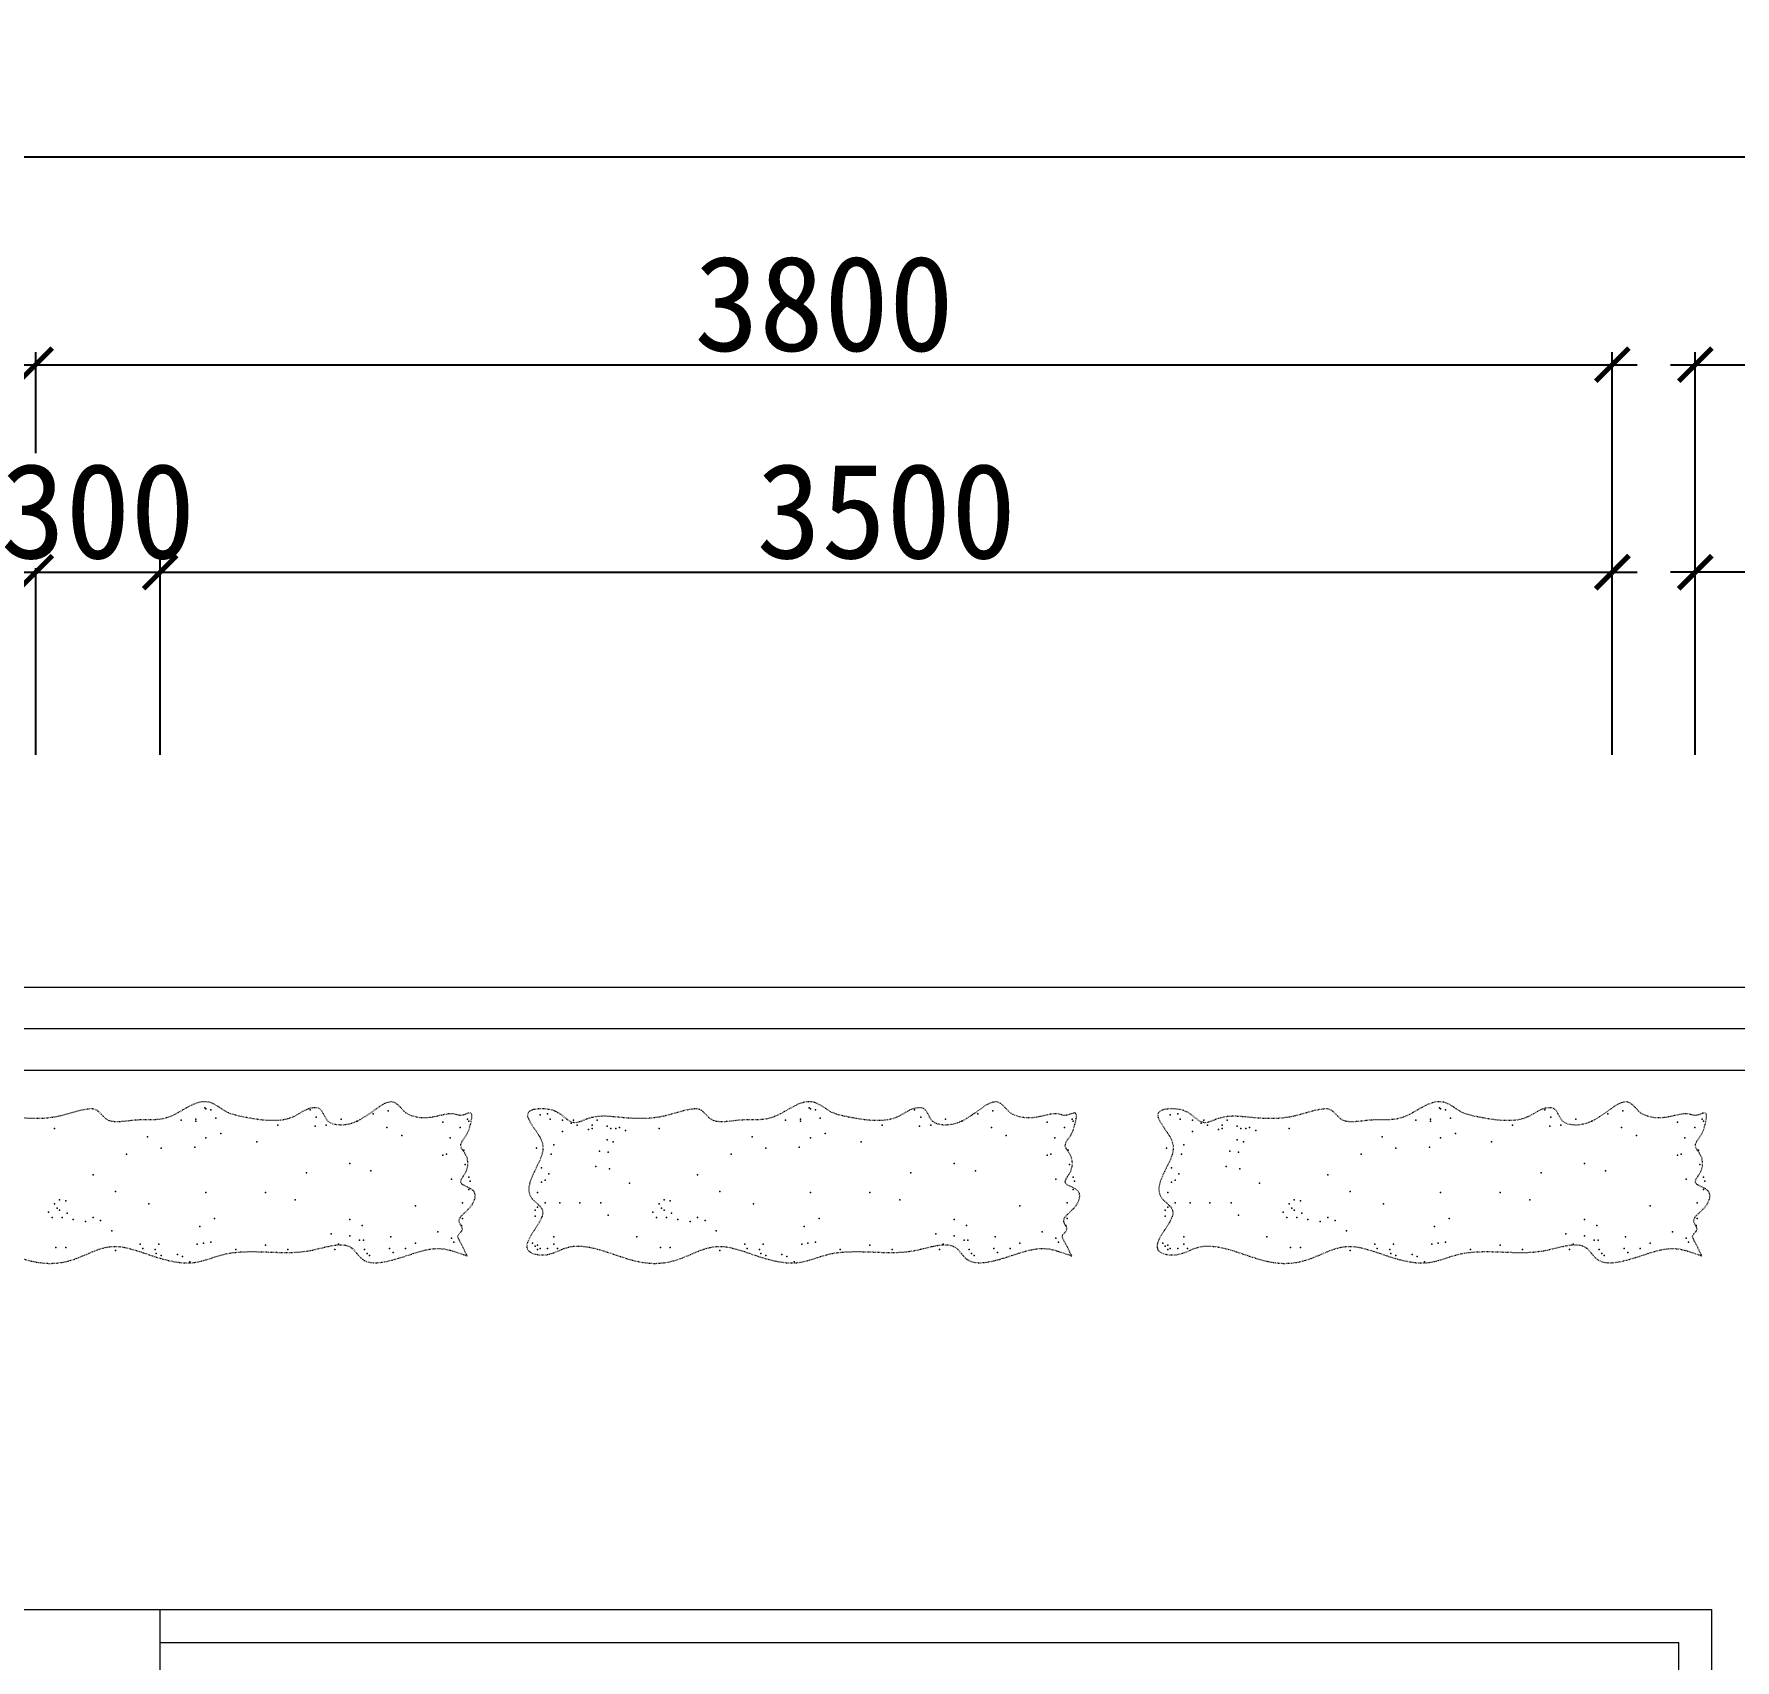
# Model space of a CAD drawing. Header units: millimetres. Extents: x -41640 to 3079702, y -5257903 to 68462.
# Drawn here: x 15878 to 19978, y 18447 to 22366 of the extents above; entities that cross this region are included whole.
import ezdxf

# ---------------------------------------------------------------- set-up
doc = ezdxf.new("R2010")
doc.units = ezdxf.units.MM
doc.header["$LTSCALE"] = 10
doc.linetypes.add('ACAD_ISO03W100', pattern=[30, 12, -18])
doc.linetypes.add('CONTINOUS', pattern=[0])
doc.layers.get('0').update_dxf_attribs({"color": 255})
doc.layers.get('Defpoints').update_dxf_attribs({"color": 255})
doc.layers.add('1室外尺寸标注', color=3, linetype='Continuous', lineweight=30)
doc.layers.add('浅线', color=251, linetype='CONTINOUS', lineweight=0)
doc.styles.get("Standard").update_dxf_attribs({"font": ''})
doc.styles.add('邓林', font='simhei.ttf')
doc.styles.get('Standard').set_extended_font_data('SimSun')
doc.dimstyles.get("Standard").update_dxf_attribs({"dimtxt": 0.18, "dimasz": 0.18, "dimexe": 0.18, "dimexo": 0.0625, "dimgap": 0.09, "dimtad": 0, "dimtih": 1, "dimtoh": 1, "dimdec": 4, "dimzin": 0, "dimdsep": 46, "dimtxsty": 'Standard', "dimcen": 0.09, "dimadec": 0, "dimazin": 0, "dimtfac": 1, "dimtdec": 4, "dimtofl": 0, "dimtmove": 0, "dimatfit": 3, "dimfxl": 1, "dimtolj": 1, "dimtzin": 0, "dimarcsym": 0})

# ---------------------------------------------------------------- blocks, each defined once
blk = doc.blocks.new('_ArchTick')
at = {"color": 0, "linetype": 'ByBlock', "const_width": 0.15}
blk.add_lwpolyline([(-0.5, -0.5), (0.5, 0.5)], dxfattribs=at)
blk = doc.blocks.new('*D315')
at = {"layer": '1室外尺寸标注', "color": 8, "lineweight": -2}
for p, q in [((19882.3, 20629), (19882.3, 21099)), ((24232.6, 20629), (24232.6, 21099)), ((24292.6, 21069), (19822.3, 21069))]:
    blk.add_line(p, q, dxfattribs=at)
at = {"layer": 'Defpoints', "color": 0, "lineweight": 30}
for p in [(19882.3, 21069), (19882.3, 20569, 0), (24232.6, 20569, 0)]:
    blk.add_point(p, dxfattribs=at)
at = {"layer": '1室外尺寸标注', "color": 8, "lineweight": -2, "xscale": 80, "yscale": 80, "zscale": 80, "rotation": 180}
blk.add_blockref('_ArchTick', (19882.3, 21069), dxfattribs=at)
at = {"layer": '1室外尺寸标注', "color": 8, "lineweight": -2, "xscale": 80, "yscale": 80, "zscale": 80}
blk.add_blockref('_ArchTick', (24232.6, 21069), dxfattribs=at)
at = {"layer": '1室外尺寸标注', "color": 45, "insert": (22057.4, 21215.3), "char_height": 230, "attachment_point": 5, "style": '邓林', "bg_fill": 3, "box_fill_scale": 1.1, "bg_fill_color": 256, "bg_fill_true_color": 13158600, "bg_fill_transparency": 4928728}
blk.add_mtext('4350', dxfattribs=at)
blk = doc.blocks.new('_Dot')
at = {"color": 0, "linetype": 'ByBlock', "lineweight": -2}
blk.add_line((-0.5, 0), (-1, 0), dxfattribs=at)
at = {"color": 0, "linetype": 'ByBlock', "const_width": 0.5}
blk.add_lwpolyline([(-0.25, 0, 1), (0.25, 0, 1)], format="xyb", close=True, dxfattribs=at)
blk = doc.blocks.new('DOT')
at = {"color": 0, "linetype": 'ByBlock'}
blk.add_line((-0.35, 0), (-1, 0), dxfattribs=at)
at = {"color": 0, "linetype": 'ByBlock', "const_width": 0.35}
blk.add_lwpolyline([(-0.175, 0, 1), (0.175, 0, 1)], format="xyb", close=True, dxfattribs=at)
blk = doc.blocks.new('*D320')
at = {"layer": '1室外尺寸标注', "color": 8, "lineweight": -2}
for p, q in [((15822.3, 21569), (19742.3, 21569)), ((15882.3, 20629), (15882.3, 21599)), ((19682.3, 20629), (19682.3, 21599))]:
    blk.add_line(p, q, dxfattribs=at)
at = {"layer": 'Defpoints', "color": 0, "lineweight": 30}
for p in [(19682.3, 21569), (15882.3, 20569, 0), (19682.3, 20569, 0)]:
    blk.add_point(p, dxfattribs=at)
at = {"layer": '1室外尺寸标注', "color": 8, "lineweight": -2, "xscale": 80, "yscale": 80, "zscale": 80, "rotation": 180}
blk.add_blockref('_ArchTick', (15882.3, 21569), dxfattribs=at)
at = {"layer": '1室外尺寸标注', "color": 8, "lineweight": -2, "xscale": 80, "yscale": 80, "zscale": 80}
blk.add_blockref('_ArchTick', (19682.3, 21569), dxfattribs=at)
at = {"layer": '1室外尺寸标注', "color": 45, "insert": (17782.3, 21715.3), "char_height": 230, "attachment_point": 5, "style": '邓林', "bg_fill": 3, "box_fill_scale": 1.1, "bg_fill_color": 256, "bg_fill_true_color": 13158600, "bg_fill_transparency": 4928728}
blk.add_mtext('3800', dxfattribs=at)
blk = doc.blocks.new('*D321')
at = {"layer": '1室外尺寸标注', "color": 8, "lineweight": -2}
for p, q in [((19822.3, 21569), (24292.6, 21569)), ((19882.3, 20629), (19882.3, 21599)), ((24232.6, 20629), (24232.6, 21599))]:
    blk.add_line(p, q, dxfattribs=at)
at = {"layer": 'Defpoints', "color": 0, "lineweight": 30}
for p in [(24232.6, 21569), (19882.3, 20569, 0), (24232.6, 20569, 0)]:
    blk.add_point(p, dxfattribs=at)
at = {"layer": '1室外尺寸标注', "color": 8, "lineweight": -2, "xscale": 80, "yscale": 80, "zscale": 80, "rotation": 180}
blk.add_blockref('_ArchTick', (19882.3, 21569), dxfattribs=at)
at = {"layer": '1室外尺寸标注', "color": 8, "lineweight": -2, "xscale": 80, "yscale": 80, "zscale": 80}
blk.add_blockref('_ArchTick', (24232.6, 21569), dxfattribs=at)
at = {"layer": '1室外尺寸标注', "color": 45, "insert": (22057.4, 21715.3), "char_height": 230, "attachment_point": 5, "style": '邓林', "bg_fill": 3, "box_fill_scale": 1.1, "bg_fill_color": 256, "bg_fill_true_color": 13158600, "bg_fill_transparency": 4928728}
blk.add_mtext('4350', dxfattribs=at)
blk = doc.blocks.new('*D322')
at = {"layer": '1室外尺寸标注', "color": 8, "lineweight": -2}
for p, q in [((2982.3, 20629), (2982.3, 22099)), ((24232.6, 20629), (24232.6, 22099)), ((24292.6, 22069), (2922.3, 22069))]:
    blk.add_line(p, q, dxfattribs=at)
at = {"layer": 'Defpoints', "color": 0, "lineweight": 30}
for p in [(2982.3, 22069), (2982.3, 20569, 0), (24232.6, 20569, 0)]:
    blk.add_point(p, dxfattribs=at)
at = {"layer": '1室外尺寸标注', "color": 8, "lineweight": -2, "xscale": 80, "yscale": 80, "zscale": 80, "rotation": 180}
blk.add_blockref('_ArchTick', (2982.3, 22069), dxfattribs=at)
at = {"layer": '1室外尺寸标注', "color": 8, "lineweight": -2, "xscale": 80, "yscale": 80, "zscale": 80}
blk.add_blockref('_ArchTick', (24232.6, 22069), dxfattribs=at)
at = {"layer": '1室外尺寸标注', "color": 45, "insert": (13607.4, 22215.3), "char_height": 230, "attachment_point": 5, "style": '邓林', "bg_fill": 3, "box_fill_scale": 1.1, "bg_fill_color": 256, "bg_fill_true_color": 13158600, "bg_fill_transparency": 0}
blk.add_mtext('21250', dxfattribs=at)
blk = doc.blocks.new('*D354')
at = {"layer": '1室外尺寸标注', "color": 8, "lineweight": -2}
for p, q in [((15882.3, 20629), (15882.3, 21099)), ((16182.3, 20629), (16182.3, 21099)), ((15822.3, 21069), (16242.3, 21069))]:
    blk.add_line(p, q, dxfattribs=at)
at = {"layer": 'Defpoints', "color": 0, "lineweight": 30}
for p in [(15882.3, 20569, 0), (16182.3, 20569, 0)]:
    blk.add_point(p, dxfattribs=at)
at = {"layer": '1室外尺寸标注', "color": 45, "insert": (16032.3, 21215.3), "char_height": 230, "attachment_point": 5, "style": '邓林', "bg_fill": 3, "box_fill_scale": 1.1, "bg_fill_color": 256, "bg_fill_true_color": 13158600, "bg_fill_transparency": 4927712}
blk.add_mtext('300', dxfattribs=at)
at = {"layer": 'Defpoints', "color": 0, "lineweight": 30}
blk.add_point((16182.3, 21069), dxfattribs=at)
at = {"layer": '1室外尺寸标注', "color": 8, "lineweight": -2, "xscale": 80, "yscale": 80, "zscale": 80, "rotation": 180}
blk.add_blockref('_ArchTick', (15882.3, 21069), dxfattribs=at)
at = {"layer": '1室外尺寸标注', "color": 8, "lineweight": -2, "xscale": 80, "yscale": 80, "zscale": 80}
blk.add_blockref('_ArchTick', (16182.3, 21069), dxfattribs=at)
blk = doc.blocks.new('*D355')
at = {"layer": '1室外尺寸标注', "color": 8, "lineweight": -2}
for p, q in [((16182.3, 20629), (16182.3, 21099)), ((19682.3, 20629), (19682.3, 21099)), ((16122.3, 21069), (19742.3, 21069))]:
    blk.add_line(p, q, dxfattribs=at)
at = {"layer": 'Defpoints', "color": 0, "lineweight": 30}
for p in [(19682.3, 21069), (16182.3, 20569, 0), (19682.3, 20569, 0)]:
    blk.add_point(p, dxfattribs=at)
at = {"layer": '1室外尺寸标注', "color": 8, "lineweight": -2, "xscale": 80, "yscale": 80, "zscale": 80, "rotation": 180}
blk.add_blockref('_ArchTick', (16182.3, 21069), dxfattribs=at)
at = {"layer": '1室外尺寸标注', "color": 8, "lineweight": -2, "xscale": 80, "yscale": 80, "zscale": 80}
blk.add_blockref('_ArchTick', (19682.3, 21069), dxfattribs=at)
at = {"layer": '1室外尺寸标注', "color": 45, "insert": (17932.3, 21215.3), "char_height": 230, "attachment_point": 5, "style": '邓林', "bg_fill": 3, "box_fill_scale": 1.1, "bg_fill_color": 256, "bg_fill_true_color": 13158600, "bg_fill_transparency": 0}
blk.add_mtext('3500', dxfattribs=at)

msp = doc.modelspace()

# ---------------------------------------------------------------- linework, layer by layer
at = {"layer": '浅线'}
for p, q in [((2742.3, 20069), (24472.6, 20069)), ((2862.3, 19969), (24352.6, 19969)), ((2982.3, 19869), (24232.6, 19869)), ((15332.3, 18569), (16182.3, 18569)), ((16182.3, 18329), (16182.3, 18569)), ((16182.3, 18569), (19922.3, 18569)), ((19922.3, 17929), (19922.3, 18569)), ((16182.3, 18489), (19842.3, 18489)), ((19842.3, 17929), (19842.3, 18489))]:
    msp.add_line(p, q, dxfattribs=at)
at = {"layer": '浅线', "linetype": 'ACAD_ISO03W100', "ltscale": 0.01}
for points in [[(16922.3, 19421, 0), (16922.3, 19421, 0), (16922.3, 19421, 0), (16922.3, 19421, 0), (16922.3, 19421, 0), (16898.5, 19429.2, 0), (16851.5, 19445.4, 0), (16771.9, 19420.8, 0), (16676.5, 19387.2, 0), (16637.5, 19462.7, 0), (16555.2, 19431.6, 0), (16456.7, 19426.6, 0), (16357.1, 19439.1, 0), (16255.3, 19393.6, 0), (16163.5, 19419.1, 0), (16058.7, 19459.9, 0), (15982.9, 19408.3, 0), (15902.7, 19399.8, 0), (15820.3, 19421.4, 0), (15725.9, 19461.9, 0), (15661.8, 19417.6, 0), (15588.8, 19432, 0), (15632.5, 19487.7, 0), (15656.4, 19533.7, 0), (15588.3, 19575.1, 0), (15643.2, 19639.8, 0), (15653.4, 19708.1, 0), (15575.9, 19775.3, 0), (15671.8, 19778.4, 0), (15697.9, 19756.2, 0), (15723.8, 19736.2, 0), (15771.9, 19763.7, 0), (15843.3, 19751.3, 0), (15930.4, 19750.6, 0), (15984.6, 19772.6, 0), (16032.5, 19777.4, 0), (16054, 19734.9, 0), (16126.8, 19753.8, 0), (16209.7, 19740.6, 0), (16274.6, 19808.1, 0), (16324.5, 19779.8, 0), (16347.4, 19763.2, 0), (16408.4, 19750.4, 0), (16487.4, 19736.6, 0), (16533.4, 19777.2, 0), (16575.4, 19779.7, 0), (16577.7, 19742.4, 0), (16642.8, 19729.2, 0), (16685.2, 19763.8, 0), (16737.1, 19798.6, 0), (16759.9, 19782.1, 0), (16773.5, 19762.7, 0), (16812.8, 19749.3, 0), (16853.3, 19758.3, 0), (16887, 19766.3, 0), (16909.4, 19756.2, 0), (16941.1, 19776.8, 0), (16928.9, 19733.1, 0), (16921.7, 19710.2, 0), (16900.3, 19689.4, 0), (16924.4, 19661.4, 0), (16929.3, 19630, 0), (16895.6, 19593.2, 0), (16952, 19581.7, 0), (16934.6, 19533.5, 0), (16891.7, 19509.8, 0), (16917.8, 19483.9, 0), (16896, 19471.9, 0), (16905.8, 19454.5, 0), (16913.5, 19439.3, 0), (16919.6, 19426.7, 0), (16922.3, 19421, 0)], [(18379.3, 19421, 0), (18379.3, 19421, 0), (18379.3, 19421, 0), (18379.3, 19421, 0), (18379.3, 19421, 0), (18355.5, 19429.2, 0), (18308.5, 19445.4, 0), (18228.9, 19420.8, 0), (18133.5, 19387.2, 0), (18094.4, 19462.7, 0), (18012.2, 19431.6, 0), (17913.7, 19426.6, 0), (17814, 19439.1, 0), (17712.3, 19393.6, 0), (17620.4, 19419.1, 0), (17515.7, 19459.9, 0), (17439.8, 19408.3, 0), (17359.7, 19399.8, 0), (17277.3, 19421.4, 0), (17182.9, 19461.9, 0), (17118.8, 19417.6, 0), (17045.8, 19432, 0), (17089.5, 19487.7, 0), (17113.4, 19533.7, 0), (17045.3, 19575.1, 0), (17100.1, 19639.8, 0), (17110.3, 19708.1, 0), (17032.9, 19775.3, 0), (17128.8, 19778.4, 0), (17154.8, 19756.2, 0), (17180.8, 19736.2, 0), (17228.8, 19763.7, 0), (17300.2, 19751.3, 0), (17387.3, 19750.6, 0), (17441.6, 19772.6, 0), (17489.5, 19777.4, 0), (17511, 19734.9, 0), (17583.8, 19753.8, 0), (17666.7, 19740.6, 0), (17731.6, 19808.1, 0), (17781.4, 19779.8, 0), (17804.3, 19763.2, 0), (17865.4, 19750.4, 0), (17944.3, 19736.6, 0), (17990.4, 19777.2, 0), (18032.3, 19779.7, 0), (18034.6, 19742.4, 0), (18099.7, 19729.2, 0), (18142.1, 19763.8, 0), (18194.1, 19798.6, 0), (18216.9, 19782.1, 0), (18230.4, 19762.7, 0), (18269.8, 19749.3, 0), (18310.3, 19758.3, 0), (18344, 19766.3, 0), (18366.3, 19756.2, 0), (18398.1, 19776.8, 0), (18385.9, 19733.1, 0), (18378.6, 19710.2, 0), (18357.3, 19689.4, 0), (18381.4, 19661.4, 0), (18386.2, 19630, 0), (18352.5, 19593.2, 0), (18408.9, 19581.7, 0), (18391.6, 19533.5, 0), (18348.6, 19509.8, 0), (18374.8, 19483.9, 0), (18352.9, 19471.9, 0), (18362.8, 19454.5, 0), (18370.4, 19439.3, 0), (18376.5, 19426.7, 0), (18379.3, 19421, 0)], [(19898.1, 19421, 0), (19898.1, 19421, 0), (19898.1, 19421, 0), (19898.1, 19421, 0), (19898.1, 19421, 0), (19874.3, 19429.2, 0), (19827.3, 19445.4, 0), (19747.7, 19420.8, 0), (19652.3, 19387.2, 0), (19613.3, 19462.7, 0), (19531, 19431.6, 0), (19432.5, 19426.6, 0), (19332.9, 19439.1, 0), (19231.1, 19393.6, 0), (19139.3, 19419.1, 0), (19034.5, 19459.9, 0), (18958.7, 19408.3, 0), (18878.5, 19399.8, 0), (18796.1, 19421.4, 0), (18701.7, 19461.9, 0), (18637.6, 19417.6, 0), (18564.6, 19432, 0), (18608.3, 19487.7, 0), (18632.2, 19533.7, 0), (18564.1, 19575.1, 0), (18619, 19639.8, 0), (18629.2, 19708.1, 0), (18551.7, 19775.3, 0), (18647.6, 19778.4, 0), (18673.7, 19756.2, 0), (18699.6, 19736.2, 0), (18747.7, 19763.7, 0), (18819.1, 19751.3, 0), (18906.2, 19750.6, 0), (18960.4, 19772.6, 0), (19008.3, 19777.4, 0), (19029.8, 19734.9, 0), (19102.6, 19753.8, 0), (19185.5, 19740.6, 0), (19250.4, 19808.1, 0), (19300.3, 19779.8, 0), (19323.2, 19763.2, 0), (19384.2, 19750.4, 0), (19463.2, 19736.6, 0), (19509.2, 19777.2, 0), (19551.2, 19779.7, 0), (19553.5, 19742.4, 0), (19618.6, 19729.2, 0), (19661, 19763.8, 0), (19712.9, 19798.6, 0), (19735.7, 19782.1, 0), (19749.3, 19762.7, 0), (19788.6, 19749.3, 0), (19829.1, 19758.3, 0), (19862.8, 19766.3, 0), (19885.2, 19756.2, 0), (19916.9, 19776.8, 0), (19904.7, 19733.1, 0), (19897.5, 19710.2, 0), (19876.1, 19689.4, 0), (19900.2, 19661.4, 0), (19905.1, 19630, 0), (19871.4, 19593.2, 0), (19927.8, 19581.7, 0), (19910.4, 19533.5, 0), (19867.5, 19509.8, 0), (19893.6, 19483.9, 0), (19871.8, 19471.9, 0), (19881.6, 19454.5, 0), (19889.3, 19439.3, 0), (19895.4, 19426.7, 0), (19898.1, 19421, 0)]]:
    msp.add_open_spline(points, degree=3, knots=[0, 0, 0, 0, 7.118735, 14.237469, 28.474939, 56.949877, 113.899754, 224.695421, 402.774148, 464.078728, 609.579652, 712.252982, 948.95997, 1045.851429, 1226.110888, 1370.821362, 1544.484223, 1625.810986, 1736.606653, 1950.569631, 2037.401062, 2098.678517, 2221.315264, 2293.068762, 2354.373341, 2545.697732, 2610.449349, 2753.215627, 2845.126274, 2898.882043, 2937.645712, 2988.632475, 3128.464403, 3268.295154, 3380.517583, 3412.762249, 3473.587673, 3581.205943, 3699.924312, 3870.73971, 3914.075777, 3960.318129, 4011.30601, 4204.775183, 4279.450715, 4306.321074, 4376.430419, 4422.351685, 4581.075814, 4646.021125, 4672.89901, 4707.326444, 4772.271755, 4848.274751, 4902.285102, 4924.443778, 4960.270648, 5025.317244, 5059.330399, 5117.250622, 5141.299743, 5238.2572, 5284.205635, 5337.962347, 5419.350583, 5494.05423, 5528.067384, 5559.422074, 5581.596625, 5622.550323, 5656.416534, 5656.416534, 5656.416534, 5656.416534], dxfattribs=at)
for p in [(16289.6, 19778.1, 0), (16292.5, 19775.6, 0), (16304.5, 19773.1, 0), (16543.6, 19773.1, 0), (16696, 19763.2, 0), (16731.9, 19770.6, 0), (17098, 19760.7, 0), (17115.9, 19763.2, 0), (17746.5, 19778.1, 0), (17749.5, 19775.6, 0), (17761.5, 19773.1, 0), (18000.6, 19773.1, 0), (18153, 19763.2, 0), (18188.8, 19770.6, 0), (18616.8, 19760.7, 0), (18634.7, 19763.2, 0), (19671.8, 19763.2, 0), (19707.7, 19770.6, 0), (15927.9, 19728.3, 0), (16232.8, 19748.2, 0), (16268.6, 19750.7, 0), (16268.6, 19745.7, 0), (16316.5, 19753.2, 0), (16465.9, 19735.8, 0), (16555.5, 19733.3, 0), (16558.5, 19755.7, 0), (16582.4, 19735.8, 0), (16618.3, 19750.7, 0), (16657.2, 19745.7, 0), (16728.9, 19730.8, 0), (16863.4, 19743.2, 0), (16905.2, 19730.8, 0), (16923.2, 19750.7, 0), (16926.1, 19745.7, 0), (17121.9, 19750.7, 0), (17151.8, 19748.2, 0), (17151.8, 19720.8, 0), (17172.7, 19740.7, 0), (17178.7, 19748.2, 0), (17187.6, 19735.8, 0), (17214.5, 19725.8, 0), (17223.5, 19735.8, 0), (17223.5, 19728.3, 0), (17235.5, 19748.2, 0), (17259.4, 19733.3, 0), (17268.3, 19728.3, 0), (17280.3, 19728.3, 0), (17289.2, 19730.8, 0), (17304.2, 19723.3, 0), (17384.9, 19728.3, 0), (17689.7, 19748.2, 0), (17725.6, 19750.7, 0), (17725.6, 19745.7, 0), (17773.4, 19753.2, 0), (17922.8, 19735.8, 0), (18012.5, 19733.3, 0), (18015.5, 19755.7, 0), (18039.4, 19735.8, 0), (18075.3, 19750.7, 0), (18114.1, 19745.7, 0), (18185.9, 19730.8, 0), (18320.3, 19743.2, 0), (18362.2, 19730.8, 0), (18380.1, 19750.7, 0), (18383.1, 19745.7, 0), (18640.7, 19750.7, 0), (18670.6, 19748.2, 0), (18670.6, 19720.8, 0), (18691.5, 19740.7, 0), (18697.5, 19748.2, 0), (18706.5, 19735.8, 0), (18733.4, 19725.8, 0), (18742.3, 19735.8, 0), (18742.3, 19728.3, 0), (18754.3, 19748.2, 0), (18778.2, 19733.3, 0), (18787.2, 19728.3, 0), (18799.1, 19728.3, 0), (18808.1, 19730.8, 0), (18823, 19723.3, 0), (18903.7, 19728.3, 0), (19208.6, 19748.2, 0), (19244.4, 19750.7, 0), (19244.4, 19745.7, 0), (19292.3, 19753.2, 0), (19441.7, 19735.8, 0), (19531.3, 19733.3, 0), (19534.3, 19755.7, 0), (19558.2, 19735.8, 0), (19594.1, 19750.7, 0), (19633, 19745.7, 0), (19704.7, 19730.8, 0), (19839.2, 19743.2, 0), (19881, 19730.8, 0), (19899, 19750.7, 0), (19901.9, 19745.7, 0), (16152.1, 19708.3, 0), (16185, 19680.9, 0), (16265.6, 19683.4, 0), (16292.5, 19705.8, 0), (16328.4, 19715.8, 0), (16415.1, 19695.9, 0), (16764.8, 19710.8, 0), (16881.3, 19705.8, 0), (17089, 19680.9, 0), (17130.8, 19688.4, 0), (17259.4, 19700.9, 0), (17274.3, 19695.9, 0), (17609, 19708.3, 0), (17641.9, 19680.9, 0), (17722.6, 19683.4, 0), (17749.5, 19705.8, 0), (17785.4, 19715.8, 0), (17872, 19695.9, 0), (18221.7, 19710.8, 0), (18338.3, 19705.8, 0), (18607.8, 19680.9, 0), (18649.7, 19688.4, 0), (18778.2, 19700.9, 0), (18793.1, 19695.9, 0), (19127.9, 19708.3, 0), (19160.8, 19680.9, 0), (19241.4, 19683.4, 0), (19268.3, 19705.8, 0), (19304.2, 19715.8, 0), (19390.9, 19695.9, 0), (19740.6, 19710.8, 0), (19857.1, 19705.8, 0), (16101.3, 19666, 0), (16639.2, 19643.5, 0), (16863.4, 19663.5, 0), (16872.3, 19666, 0), (16914.2, 19675.9, 0), (16917.2, 19641, 0), (17124.9, 19666, 0), (17241.4, 19673.4, 0), (17262.4, 19670.9, 0), (17558.2, 19666, 0), (18096.2, 19643.5, 0), (18320.3, 19663.5, 0), (18329.3, 19666, 0), (18371.1, 19675.9, 0), (18374.1, 19641, 0), (18643.7, 19666, 0), (18760.3, 19673.4, 0), (18781.2, 19670.9, 0), (19077.1, 19666, 0), (19615, 19643.5, 0), (19839.2, 19663.5, 0), (19848.1, 19666, 0), (19890, 19675.9, 0), (19893, 19641, 0), (16020.6, 19616.1, 0), (16534.6, 19621.1, 0), (16690, 19626.1, 0), (16884.3, 19606.1, 0), (16926.1, 19611.1, 0), (16929.1, 19601.2, 0), (17101, 19633.6, 0), (17101, 19598.7, 0), (17109.9, 19603.7, 0), (17118.9, 19618.6, 0), (17232.5, 19636.1, 0), (17265.3, 19631.1, 0), (17477.5, 19616.1, 0), (17991.6, 19621.1, 0), (18147, 19626.1, 0), (18341.3, 19606.1, 0), (18383.1, 19611.1, 0), (18386.1, 19601.2, 0), (18619.8, 19633.6, 0), (18619.8, 19598.7, 0), (18628.8, 19603.7, 0), (18637.7, 19618.6, 0), (18751.3, 19636.1, 0), (18784.2, 19631.1, 0), (18996.4, 19616.1, 0), (19510.4, 19621.1, 0), (19665.8, 19626.1, 0), (19860.1, 19606.1, 0), (19901.9, 19611.1, 0), (19904.9, 19601.2, 0), (15939.9, 19556.3, 0), (16074.4, 19576.2, 0), (16292.5, 19573.7, 0), (16436, 19573.7, 0), (16507.7, 19556.3, 0), (16926.1, 19581.2, 0), (17092, 19573.7, 0), (17313.2, 19596.2, 0), (17396.8, 19556.3, 0), (17531.3, 19576.2, 0), (17749.5, 19573.7, 0), (17893, 19573.7, 0), (17964.7, 19556.3, 0), (18383.1, 19581.2, 0), (18610.8, 19573.7, 0), (18832, 19596.2, 0), (18915.7, 19556.3, 0), (19050.2, 19576.2, 0), (19268.3, 19573.7, 0), (19411.8, 19573.7, 0), (19483.5, 19556.3, 0), (19901.9, 19581.2, 0), (15913, 19526.4, 0), (15927.9, 19546.3, 0), (15933.9, 19536.4, 0), (15939.9, 19531.4, 0), (15954.8, 19553.8, 0), (15957.8, 19523.9, 0), (16155.1, 19546.3, 0), (16797.6, 19541.3, 0), (16911.2, 19548.8, 0), (17086, 19531.4, 0), (17086, 19516.4, 0), (17092, 19538.8, 0), (17109.9, 19548.8, 0), (17145.8, 19548.8, 0), (17193.6, 19548.8, 0), (17244.4, 19548.8, 0), (17262.4, 19518.9, 0), (17369.9, 19526.4, 0), (17384.9, 19546.3, 0), (17390.9, 19536.4, 0), (17396.8, 19531.4, 0), (17411.8, 19553.8, 0), (17414.8, 19523.9, 0), (17612, 19546.3, 0), (18254.6, 19541.3, 0), (18368.2, 19548.8, 0), (18604.9, 19531.4, 0), (18604.9, 19516.4, 0), (18610.8, 19538.8, 0), (18628.8, 19548.8, 0), (18664.6, 19548.8, 0), (18712.5, 19548.8, 0), (18763.3, 19548.8, 0), (18781.2, 19518.9, 0), (18888.8, 19526.4, 0), (18903.7, 19546.3, 0), (18909.7, 19536.4, 0), (18915.7, 19531.4, 0), (18930.6, 19553.8, 0), (18933.6, 19523.9, 0), (19130.9, 19546.3, 0), (19773.4, 19541.3, 0), (19887, 19548.8, 0), (15921.9, 19513.9, 0), (15945.9, 19513.9, 0), (15972.8, 19508.9, 0), (16002.6, 19504, 0), (16020.6, 19513.9, 0), (16038.5, 19506.4, 0), (16065.4, 19481.5, 0), (16277.6, 19491.5, 0), (16313.5, 19511.4, 0), (16594.4, 19474, 0), (16639.2, 19508.9, 0), (16669.1, 19494, 0), (16851.4, 19479, 0), (16908.2, 19494, 0), (16911.2, 19511.4, 0), (17378.9, 19513.9, 0), (17402.8, 19513.9, 0), (17429.7, 19508.9, 0), (17459.6, 19504, 0), (17477.5, 19513.9, 0), (17495.5, 19506.4, 0), (17522.4, 19481.5, 0), (17734.6, 19491.5, 0), (17770.4, 19511.4, 0), (18051.4, 19474, 0), (18096.2, 19508.9, 0), (18126.1, 19494, 0), (18308.4, 19479, 0), (18365.2, 19494, 0), (18368.2, 19511.4, 0), (18897.7, 19513.9, 0), (18921.7, 19513.9, 0), (18948.6, 19508.9, 0), (18978.4, 19504, 0), (18996.4, 19513.9, 0), (19014.3, 19506.4, 0), (19041.2, 19481.5, 0), (19253.4, 19491.5, 0), (19289.3, 19511.4, 0), (19570.2, 19474, 0), (19615, 19508.9, 0), (19644.9, 19494, 0), (19827.2, 19479, 0), (19884, 19494, 0), (19887, 19511.4, 0), (15930.9, 19441.6, 0), (15954.8, 19441.6, 0), (16074.4, 19434.2, 0), (16134.1, 19449.1, 0), (16140.1, 19439.1, 0), (16170, 19436.7, 0), (16179, 19449.1, 0), (16271.6, 19449.1, 0), (16286.6, 19451.6, 0), (16304.5, 19454.1, 0), (16364.3, 19436.7, 0), (16436, 19446.6, 0), (16489.8, 19436.7, 0), (16603.4, 19436.7, 0), (16612.3, 19449.1, 0), (16639.2, 19469.1, 0), (16663.1, 19459.1, 0), (16672.1, 19459.1, 0), (16675.1, 19436.7, 0), (16734.9, 19439.1, 0), (16737.9, 19466.6, 0), (16773.7, 19439.1, 0), (16797.6, 19451.6, 0), (16884.3, 19464.1, 0), (16890.3, 19454.1, 0), (17080, 19451.6, 0), (17086, 19444.1, 0), (17092, 19446.6, 0), (17092, 19436.7, 0), (17098, 19439.1, 0), (17115.9, 19439.1, 0), (17130.8, 19466.6, 0), (17130.8, 19449.1, 0), (17139.8, 19439.1, 0), (17331.1, 19466.6, 0), (17387.9, 19441.6, 0), (17411.8, 19441.6, 0), (17531.3, 19434.2, 0), (17591.1, 19449.1, 0), (17597.1, 19439.1, 0), (17627, 19436.7, 0), (17635.9, 19449.1, 0), (17728.6, 19449.1, 0), (17743.5, 19451.6, 0), (17761.5, 19454.1, 0), (17821.2, 19436.7, 0), (17893, 19446.6, 0), (17946.8, 19436.7, 0), (18060.3, 19436.7, 0), (18069.3, 19449.1, 0), (18096.2, 19469.1, 0), (18120.1, 19459.1, 0), (18129.1, 19459.1, 0), (18132.1, 19436.7, 0), (18191.8, 19439.1, 0), (18194.8, 19466.6, 0), (18230.7, 19439.1, 0), (18254.6, 19451.6, 0), (18341.3, 19464.1, 0), (18347.2, 19454.1, 0), (18598.9, 19451.6, 0), (18604.9, 19444.1, 0), (18610.8, 19446.6, 0), (18610.8, 19436.7, 0), (18616.8, 19439.1, 0), (18634.7, 19439.1, 0), (18649.7, 19466.6, 0), (18649.7, 19449.1, 0), (18658.7, 19439.1, 0), (18849.9, 19466.6, 0), (18906.7, 19441.6, 0), (18930.6, 19441.6, 0), (19050.2, 19434.2, 0), (19109.9, 19449.1, 0), (19115.9, 19439.1, 0), (19145.8, 19436.7, 0), (19154.8, 19449.1, 0), (19247.4, 19449.1, 0), (19262.4, 19451.6, 0), (19280.3, 19454.1, 0), (19340.1, 19436.7, 0), (19411.8, 19446.6, 0), (19465.6, 19436.7, 0), (19579.2, 19436.7, 0), (19588.1, 19449.1, 0), (19615, 19469.1, 0), (19638.9, 19459.1, 0), (19647.9, 19459.1, 0), (19650.9, 19436.7, 0), (19710.7, 19439.1, 0), (19713.7, 19466.6, 0), (19749.5, 19439.1, 0), (19773.4, 19451.6, 0), (19860.1, 19464.1, 0), (19866.1, 19454.1, 0), (16173, 19426.7, 0), (16185, 19421.7, 0), (16223.8, 19424.2, 0), (16235.8, 19419.2, 0), (16253.7, 19406.7, 0), (16681.1, 19426.7, 0), (16687, 19421.7, 0), (16743.8, 19429.2, 0), (17630, 19426.7, 0), (17641.9, 19421.7, 0), (17680.8, 19424.2, 0), (17692.7, 19419.2, 0), (17710.7, 19406.7, 0), (18138, 19426.7, 0), (18144, 19421.7, 0), (18200.8, 19429.2, 0), (19148.8, 19426.7, 0), (19160.8, 19421.7, 0), (19199.6, 19424.2, 0), (19211.6, 19419.2, 0), (19229.5, 19406.7, 0), (19656.9, 19426.7, 0), (19662.8, 19421.7, 0), (19719.6, 19429.2, 0)]:
    msp.add_point(p, dxfattribs=at)
at = {"layer": '浅线', "ltscale": 100}
for p in [(19265.4, 19778.1, 0), (19268.3, 19775.6, 0), (19280.3, 19773.1, 0), (19519.4, 19773.1, 0)]:
    msp.add_point(p, dxfattribs=at)

# ---------------------------------------------------------------- dimensions: what is measured, and where the dimension line sits
at = {"layer": '1室外尺寸标注', "color": 45}
for base, p1, p2, picture, middle in [((19682.3, 21569, 0), (15882.3, 20569), (19682.3, 20569), '*D320', (17782.3, 21715.3, 0)), ((19882.3, 21069, 0), (24232.6, 20569), (19882.3, 20569), '*D315', (22057.4, 21215.3, 0))]:
    dim = msp.add_linear_dim(base=base, p1=p1, p2=p2, dimstyle='Standard', override={"dimtxt": 230, "dimasz": 80, "dimexe": 30, "dimexo": 60, "dimgap": 30, "dimtad": 1, "dimtih": 0, "dimtoh": 0, "dimdec": 0, "dimzin": 8, "dimdsep": 44, "dimtxsty": '邓林', "dimblk": 'ArchTick', "dimcen": 2.5, "dimdle": 60, "dimclrd": 8, "dimclre": 8, "dimclrt": 45, "dimtdec": 0, "dimtofl": 1, "dimtmove": 1, "dimldrblk": 'Dot', "dimfxl": 5, "dimtfill": 1, "dimtolj": 0, "dimtzin": 8}, dxfattribs=at)
    dim.commit()
    dim.dimension.update_dxf_attribs({"geometry": picture, "text_midpoint": middle})

# ---------------------------------------------------------------- next in the draw order: dimensions: what is measured, and where the dimension line sits
dim = msp.add_linear_dim(base=(24232.6, 21569, 0), p1=(19882.3, 20569), p2=(24232.6, 20569), dimstyle='Standard', override={"dimtxt": 230, "dimasz": 80, "dimexe": 30, "dimexo": 60, "dimgap": 30, "dimtad": 1, "dimtih": 0, "dimtoh": 0, "dimdec": 0, "dimzin": 8, "dimdsep": 44, "dimtxsty": '邓林', "dimblk": 'ArchTick', "dimcen": 2.5, "dimdle": 60, "dimclrd": 8, "dimclre": 8, "dimclrt": 45, "dimtdec": 0, "dimtofl": 1, "dimtmove": 1, "dimldrblk": 'Dot', "dimfxl": 5, "dimtfill": 1, "dimtolj": 0, "dimtzin": 8}, dxfattribs=at)
dim.commit()
dim.dimension.update_dxf_attribs({"geometry": '*D321', "text_midpoint": (22057.4, 21715.3, 0)})

# ---------------------------------------------------------------- next in the draw order: dimensions: what is measured, and where the dimension line sits
dim = msp.add_linear_dim(base=(2982.3, 22069, 0), p1=(24232.6, 20569), p2=(2982.3, 20569), dimstyle='Standard', override={"dimtxt": 230, "dimasz": 80, "dimexe": 30, "dimexo": 60, "dimgap": 30, "dimtad": 1, "dimtih": 0, "dimtoh": 0, "dimdec": 0, "dimzin": 8, "dimdsep": 44, "dimtxsty": '邓林', "dimblk": 'ArchTick', "dimcen": 2.5, "dimdle": 60, "dimclrd": 8, "dimclre": 8, "dimclrt": 45, "dimtdec": 0, "dimtofl": 1, "dimtmove": 1, "dimldrblk": 'Dot', "dimfxl": 5, "dimtfill": 1, "dimtolj": 0, "dimtzin": 8}, dxfattribs=at)
dim.commit()
dim.dimension.update_dxf_attribs({"geometry": '*D322', "text_midpoint": (13607.4, 22215.3, 0)})

# ---------------------------------------------------------------- next in the draw order: dimensions: what is measured, and where the dimension line sits
dim = msp.add_linear_dim(base=(16182.3, 21069, 0), p1=(15882.3, 20569), p2=(16182.3, 20569), dimstyle='Standard', override={"dimtxt": 230, "dimasz": 80, "dimexe": 30, "dimexo": 60, "dimgap": 30, "dimtad": 1, "dimtih": 0, "dimtoh": 0, "dimdec": 0, "dimzin": 8, "dimdsep": 44, "dimtxsty": '邓林', "dimblk": 'ArchTick', "dimcen": 2.5, "dimdle": 60, "dimclrd": 8, "dimclre": 8, "dimclrt": 45, "dimtdec": 0, "dimtofl": 1, "dimtmove": 1, "dimldrblk": 'Dot', "dimfxl": 5, "dimtfill": 1, "dimtolj": 0, "dimtzin": 8}, dxfattribs=at)
dim.commit()
dim.dimension.update_dxf_attribs({"geometry": '*D354', "text_midpoint": (16032.3, 21069, 0), "dimtype": 160})

# ---------------------------------------------------------------- next in the draw order: dimensions: what is measured, and where the dimension line sits
dim = msp.add_linear_dim(base=(19682.3, 21069, 0), p1=(16182.3, 20569), p2=(19682.3, 20569), dimstyle='Standard', override={"dimtxt": 230, "dimasz": 80, "dimexe": 30, "dimexo": 60, "dimgap": 30, "dimtad": 1, "dimtih": 0, "dimtoh": 0, "dimdec": 0, "dimzin": 8, "dimdsep": 44, "dimtxsty": '邓林', "dimblk": 'ArchTick', "dimcen": 2.5, "dimdle": 60, "dimclrd": 8, "dimclre": 8, "dimclrt": 45, "dimtdec": 0, "dimtofl": 1, "dimtmove": 1, "dimldrblk": 'Dot', "dimfxl": 5, "dimtfill": 1, "dimtolj": 0, "dimtzin": 8}, dxfattribs=at)
dim.commit()
dim.dimension.update_dxf_attribs({"geometry": '*D355', "text_midpoint": (17932.3, 21215.3, 0)})

doc.saveas('drawing.dxf')
